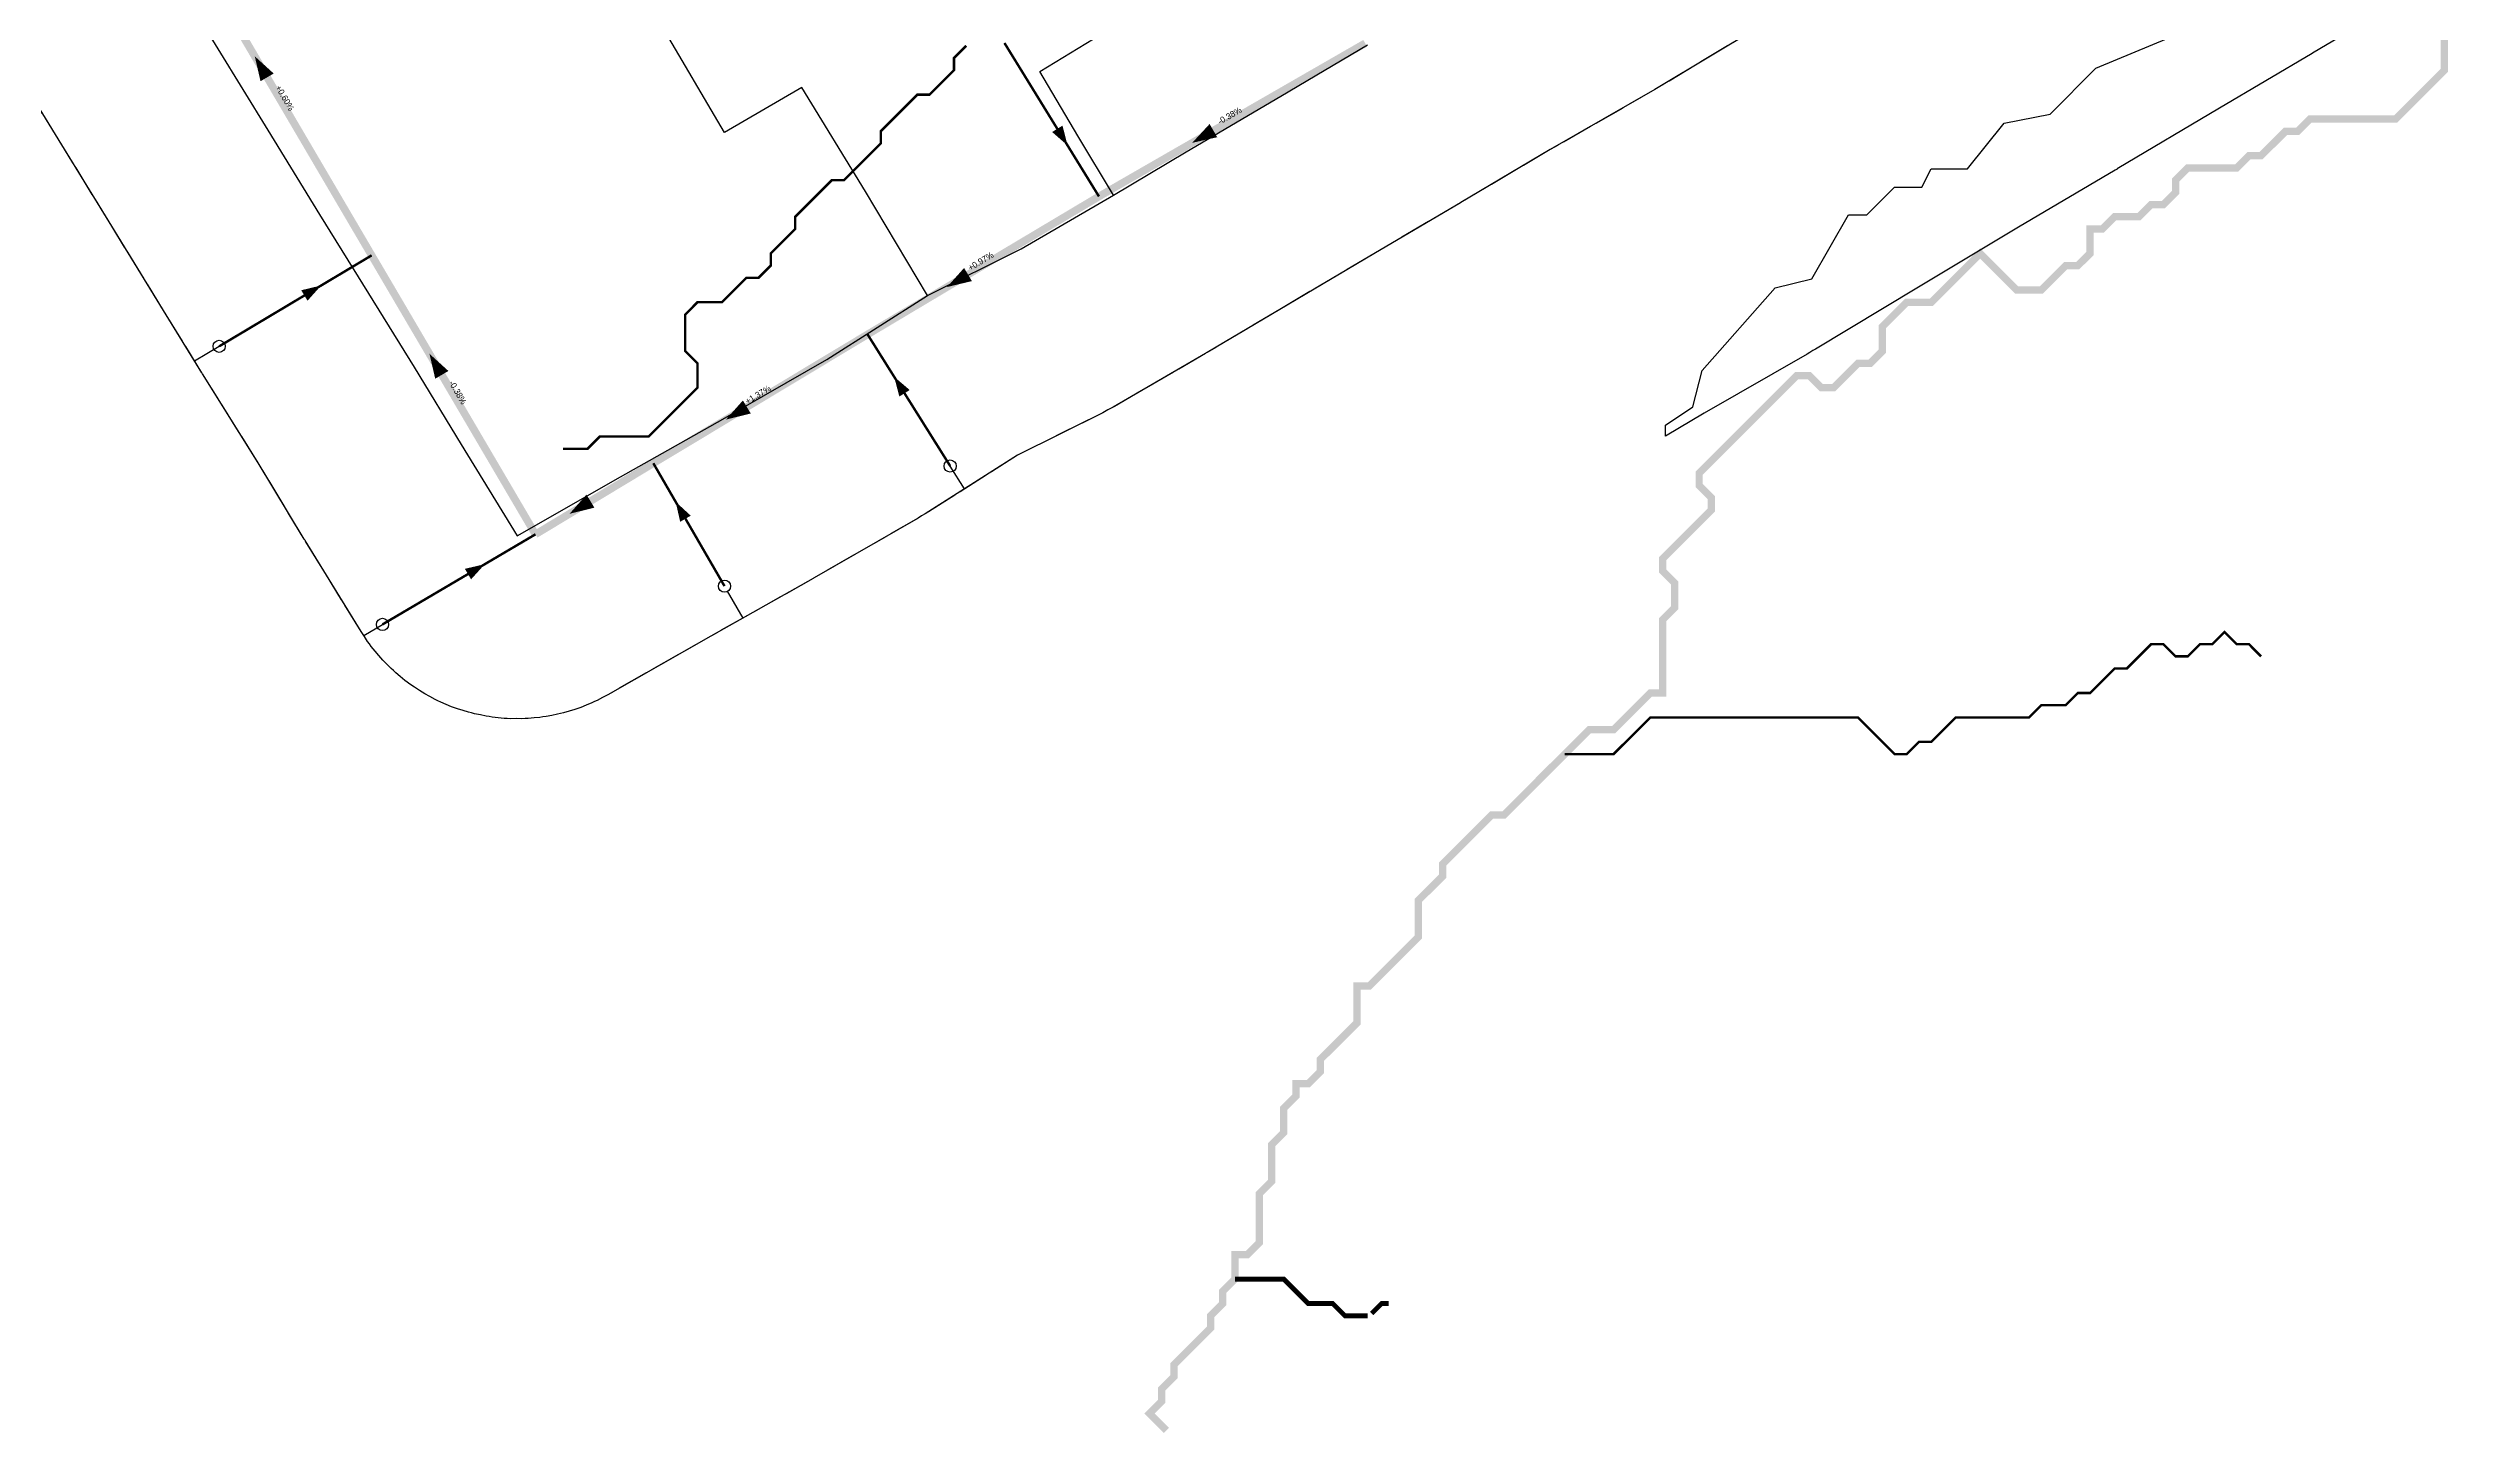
# Model space of a CAD drawing. Header units: metres. Extents: x 441395 to 476894, y 2561381 to 2578972.
# Drawn here: x 445701 to 446488, y 2565486 to 2565940 of the extents above; entities that cross this region are included whole.
import ezdxf
from ezdxf.enums import TextEntityAlignment as Align

# ---------------------------------------------------------------- set-up
doc = ezdxf.new("R2010")
doc.units = ezdxf.units.M
doc.header["$LTSCALE"] = 8
doc.linetypes.add('DASHDOT', pattern=[3.556, 2.54, -0.508, 0, -0.508])
doc.linetypes.add('DASHED', pattern=[1.524, 1.27, -0.254])
for name, color, linetype in [('A_ARROWS', 7, 'Continuous'), ('A_BUILT_2006', 252, 'Continuous'), ('A_CATCHMENTS', 7, 'Continuous'), ('A_ENVELOPE', 3, 'Continuous'), ('A_GRADIENT', 8, 'Continuous'), ('A_HEAD_GAP', 8, 'Continuous'), ('A_HEADS', 8, 'Continuous'), ('A_LATERAL', 7, 'Continuous'), ('A_STREAMS', 5, 'Continuous'), ('A_SUBMAIN', 7, 'Continuous'), ('A_WADI', 4, 'Continuous')]:
    doc.layers.add(name, color=color, linetype=linetype)

msp = doc.modelspace()

# ---------------------------------------------------------------- linework, layer by layer
at = {"layer": 'A_ARROWS', "color": 1}
for points in [[(445769.19, 2565937.15), (445775.39, 2565931.52), (445771.08, 2565928.99)], [(446035.45, 2565907.94), (446030.4, 2565912.34), (446033.8, 2565914.43)], [(446076.29, 2565908.81), (446081.98, 2565914.97), (446084.48, 2565910.64)], [(445790.94, 2565862.05), (445786.47, 2565857.05), (445784.42, 2565860.48)], [(445995.96, 2565861.54), (446001.55, 2565867.78), (446004.12, 2565863.49)], [(445826.42, 2565839.66), (445832.63, 2565834.03), (445828.31, 2565831.5)], [(445978.64, 2565832.15), (445983.73, 2565827.79), (445980.35, 2565825.66)], [(445923.54, 2565818.11), (445929.1, 2565824.38), (445931.68, 2565820.09)], [(445872.31, 2565787.24), (445877.86, 2565793.51), (445880.45, 2565789.23)], [(445907.07, 2565791.16), (445912.01, 2565786.62), (445908.55, 2565784.62)], [(445844.55, 2565770.72), (445840.05, 2565765.75), (445838.02, 2565769.19)]]:
    msp.add_solid(points, dxfattribs=at)
at = {"layer": 'A_BUILT_2006', "color": 252}
for points in [[(445737.19, 2565971.95), (445757.08, 2565939.58)], [(445923.06, 2565912.15), (445902.65, 2565946.91)], [(445757.08, 2565939.58), (445773.46, 2565912.93)], [(446026.39, 2565932.13), (446046.45, 2565944.4)], [(446105.28, 2565924.13), (446133.76, 2565940.88)], [(446038.86, 2565911.11), (446026.39, 2565932.13)], [(445948.43, 2565926.95), (445923.06, 2565912.15)], [(445969.23, 2565892.87), (445948.43, 2565926.95)], [(446074.33, 2565905.81), (446105.28, 2565924.13)], [(445773.46, 2565912.93), (445790.45, 2565885.28)], [(446050.49, 2565891.63), (446038.86, 2565911.11)], [(446050.49, 2565891.63), (446074.33, 2565905.81)], [(445989.55, 2565858.73), (445969.23, 2565892.87)], [(446020.24, 2565874.04), (446050.49, 2565891.63)], [(445790.45, 2565885.28), (445803.02, 2565864.84)], [(445989.55, 2565858.73), (446020.24, 2565874.04)], [(445803.02, 2565864.84), (445821.44, 2565835.26)], [(445956.64, 2565837.83), (445989.55, 2565858.73)], [(445922.56, 2565818.27), (445956.64, 2565837.83)], [(445821.44, 2565835.26), (445836.77, 2565809.89)], [(445889, 2565799.31), (445922.56, 2565818.27)], [(445836.77, 2565809.89), (445855.13, 2565780.03)], [(445855.13, 2565780.03), (445889, 2565799.31)]]:
    msp.add_lwpolyline(points, dxfattribs=at)
at = {"layer": 'A_CATCHMENTS', "color": 1, "linetype": 'DASHED'}
msp.add_lwpolyline([(446262.1, 2565946.86), (446228.94, 2565926.9), (446228.4, 2565926.61), (446227.89, 2565926.28), (446193.59, 2565906.56), (446164.32, 2565889.24), (446164.25, 2565889.21), (446164.19, 2565889.16), (446135.77, 2565872.45), (446104.94, 2565854.21), (446081.17, 2565840.07), (446080.9, 2565839.93), (446080.65, 2565839.76), (446050.4, 2565822.17), (446048.7, 2565821.29), (446047.03, 2565820.35), (446019.1, 2565806.42), (445988.8, 2565787.18), (445987.64, 2565786.51), (445986.5, 2565785.79), (445952.43, 2565766.23), (445952.25, 2565766.14), (445952.07, 2565766.03), (445918.6, 2565747.12), (445884.82, 2565727.89), (445883.09, 2565727.02), (445881.4, 2565726.08), (445880.47, 2565725.69), (445879.56, 2565725.23), (445877.76, 2565724.53), (445875.99, 2565723.77), (445875.02, 2565723.46), (445874.08, 2565723.1), (445872.21, 2565722.58), (445870.37, 2565722), (445869.38, 2565721.79), (445868.4, 2565721.52), (445866.5, 2565721.18), (445864.61, 2565720.78), (445863.6, 2565720.67), (445862.61, 2565720.5), (445860.68, 2565720.35), (445858.76, 2565720.14), (445857.74, 2565720.13), (445856.73, 2565720.05), (445854.8, 2565720.09), (445852.87, 2565720.07), (445851.86, 2565720.16), (445850.85, 2565720.18), (445848.93, 2565720.41), (445847, 2565720.58), (445846.01, 2565720.77), (445845, 2565720.89), (445843.12, 2565721.31), (445841.22, 2565721.66), (445840.24, 2565721.95), (445839.25, 2565722.17), (445837.42, 2565722.77), (445835.56, 2565723.31), (445834.62, 2565723.69), (445833.66, 2565724), (445831.89, 2565724.78), (445830.1, 2565725.5), (445829.2, 2565725.97), (445828.27, 2565726.38), (445826.59, 2565727.32), (445824.87, 2565728.22), (445824.02, 2565728.77), (445823.14, 2565729.27), (445821.56, 2565730.38), (445819.94, 2565731.43), (445819.15, 2565732.06), (445818.32, 2565732.65), (445816.85, 2565733.91), (445815.35, 2565735.11), (445814.62, 2565735.82), (445813.85, 2565736.48), (445812.52, 2565737.88), (445811.14, 2565739.23), (445810.48, 2565740.01), (445809.78, 2565740.74), (445808.59, 2565742.26), (445807.35, 2565743.74), (445806.78, 2565744.57), (445806.15, 2565745.37), (445805.11, 2565747), (445804.02, 2565748.6), (445785.66, 2565778.46), (445785.54, 2565778.67), (445785.41, 2565778.86), (445770.29, 2565803.89), (445752.09, 2565833.11), (445752, 2565833.27), (445751.9, 2565833.42), (445739.33, 2565853.87), (445739.33, 2565853.87), (445739.33, 2565853.87), (445722.34, 2565881.52), (445705.96, 2565908.17), (445705.96, 2565908.17), (445705.96, 2565908.17), (445686.07, 2565940.54)], dxfattribs=at)
at = {"layer": 'A_ENVELOPE', "color": 3}
msp.add_lwpolyline([(446262.1, 2565946.86), (446228.94, 2565926.9), (446228.4, 2565926.61), (446227.89, 2565926.28), (446193.59, 2565906.56), (446164.32, 2565889.24), (446164.25, 2565889.21), (446164.19, 2565889.16), (446135.77, 2565872.45), (446104.94, 2565854.21), (446081.17, 2565840.07), (446080.9, 2565839.93), (446080.65, 2565839.76), (446050.4, 2565822.17), (446048.7, 2565821.29), (446047.03, 2565820.35), (446019.1, 2565806.42), (445988.8, 2565787.18), (445987.64, 2565786.51), (445986.5, 2565785.79), (445952.43, 2565766.23), (445952.25, 2565766.14), (445952.07, 2565766.03), (445918.6, 2565747.12), (445884.82, 2565727.89), (445883.09, 2565727.02), (445881.4, 2565726.08), (445880.47, 2565725.69), (445879.56, 2565725.23), (445877.76, 2565724.53), (445875.99, 2565723.77), (445875.02, 2565723.46), (445874.08, 2565723.1), (445872.21, 2565722.58), (445870.37, 2565722), (445869.38, 2565721.79), (445868.4, 2565721.52), (445866.5, 2565721.18), (445864.61, 2565720.78), (445863.6, 2565720.67), (445862.61, 2565720.5), (445860.68, 2565720.35), (445858.76, 2565720.14), (445857.74, 2565720.13), (445856.73, 2565720.05), (445854.8, 2565720.09), (445852.87, 2565720.07), (445851.86, 2565720.16), (445850.85, 2565720.18), (445848.93, 2565720.41), (445847, 2565720.58), (445846.01, 2565720.77), (445845, 2565720.89), (445843.12, 2565721.31), (445841.22, 2565721.66), (445840.24, 2565721.95), (445839.25, 2565722.17), (445837.42, 2565722.77), (445835.56, 2565723.31), (445834.62, 2565723.69), (445833.66, 2565724), (445831.89, 2565724.78), (445830.1, 2565725.5), (445829.2, 2565725.97), (445828.27, 2565726.38), (445826.59, 2565727.32), (445824.87, 2565728.22), (445824.02, 2565728.77), (445823.14, 2565729.27), (445821.56, 2565730.38), (445819.94, 2565731.43), (445819.15, 2565732.06), (445818.32, 2565732.65), (445816.85, 2565733.91), (445815.35, 2565735.11), (445814.62, 2565735.82), (445813.85, 2565736.48), (445812.52, 2565737.88), (445811.14, 2565739.23), (445810.48, 2565740.01), (445809.78, 2565740.74), (445808.59, 2565742.26), (445807.35, 2565743.74), (445806.78, 2565744.57), (445806.15, 2565745.37), (445805.11, 2565747), (445804.02, 2565748.6), (445785.66, 2565778.46), (445785.54, 2565778.67), (445785.41, 2565778.86), (445770.29, 2565803.89), (445752.09, 2565833.11), (445752, 2565833.27), (445751.9, 2565833.42), (445739.33, 2565853.87), (445739.33, 2565853.87), (445739.33, 2565853.87), (445722.34, 2565881.52), (445705.96, 2565908.17), (445705.96, 2565908.17), (445705.96, 2565908.17), (445686.07, 2565940.54)], dxfattribs=at)
at = {"layer": 'A_HEAD_GAP', "color": 8, "linetype": 'DASHED'}
for points in [[(445749.5, 2565837.32), (445757.53, 2565842.11)], [(446001.71, 2565795.37), (445997.01, 2565802.88)], [(445929.13, 2565753.07), (445923.07, 2565763.53)], [(445804.87, 2565747.35), (445811.02, 2565750.97)]]:
    msp.add_lwpolyline(points, dxfattribs=at)
at = {"layer": 'A_HEADS', "color": 1}
for centre in [(445757.53, 2565842.11), (445997.01, 2565802.88), (445923.07, 2565763.53), (445811.02, 2565750.97)]:
    msp.add_circle(centre, 2, dxfattribs=at)
at = {"layer": 'A_LATERAL', "color": 1, "linetype": 'DASHDOT', "const_width": 0.8}
for points in [[(446014.78, 2565941.52), (446045.74, 2565891.22)], [(445757.53, 2565842.11), (445807.48, 2565871.92)]]:
    msp.add_lwpolyline(points, dxfattribs=at)
at = {"layer": 'A_LATERAL', "color": 1, "linetype": 'DASHED', "const_width": 0.8}
msp.add_lwpolyline([(445997.01, 2565802.88), (445969.94, 2565846.01)], dxfattribs=at)
at = {"layer": 'A_LATERAL', "color": 1, "const_width": 0.8}
for points in [[(445923.07, 2565763.53), (445899.75, 2565803.8)], [(445811.02, 2565750.97), (445861.15, 2565780.5)]]:
    msp.add_lwpolyline(points, dxfattribs=at)
at = {"layer": 'A_STREAMS', "color": 5}
for points, const_width in [([(446002.26, 2565940.59), (445998.26, 2565936.59), (445998.26, 2565932.59), (445994.26, 2565928.59), (445990.25, 2565924.59), (445986.25, 2565924.59), (445982.25, 2565920.58), (445978.25, 2565916.58), (445974.25, 2565912.58), (445974.25, 2565908.58), (445970.24, 2565904.58), (445966.24, 2565900.58), (445962.24, 2565896.57), (445958.24, 2565896.57), (445954.24, 2565892.57), (445950.24, 2565888.57), (445946.23, 2565884.57), (445946.23, 2565880.57), (445942.23, 2565876.56), (445938.23, 2565872.56), (445938.23, 2565868.56), (445934.23, 2565864.56), (445930.23, 2565864.56), (445926.23, 2565860.56), (445922.22, 2565856.56), (445918.22, 2565856.56), (445914.22, 2565856.56), (445910.22, 2565852.55), (445910.22, 2565848.55), (445910.22, 2565844.55), (445910.22, 2565840.55), (445914.22, 2565836.55), (445914.22, 2565832.54), (445914.22, 2565828.54), (445910.22, 2565824.54), (445906.22, 2565820.54), (445902.22, 2565816.54), (445898.21, 2565812.54), (445894.21, 2565812.54), (445890.21, 2565812.54), (445886.21, 2565812.54), (445882.21, 2565812.54), (445878.2, 2565808.53), (445874.2, 2565808.53), (445870.2, 2565808.53)], 0.8), ([(446486.47, 2565944.59), (446486.47, 2565940.59), (446486.47, 2565936.59), (446486.47, 2565932.59), (446482.47, 2565928.59), (446478.47, 2565924.59), (446474.47, 2565920.58), (446470.46, 2565916.58), (446466.46, 2565916.58), (446462.46, 2565916.58), (446458.46, 2565916.58), (446454.46, 2565916.58), (446450.45, 2565916.58), (446446.45, 2565916.58), (446442.45, 2565916.58), (446438.45, 2565912.58), (446434.45, 2565912.58), (446430.45, 2565908.58), (446426.44, 2565904.58), (446422.44, 2565904.58), (446418.44, 2565900.58), (446414.44, 2565900.58), (446410.44, 2565900.58), (446406.44, 2565900.58), (446402.43, 2565900.58), (446398.43, 2565896.57), (446398.43, 2565892.57), (446394.43, 2565888.57), (446390.43, 2565888.57), (446386.43, 2565884.57), (446382.42, 2565884.57), (446378.42, 2565884.57), (446374.42, 2565880.57), (446370.42, 2565880.57), (446370.42, 2565876.56), (446370.42, 2565872.56), (446366.42, 2565868.56), (446362.42, 2565868.56), (446358.41, 2565864.56), (446354.41, 2565860.56), (446350.41, 2565860.56), (446346.41, 2565860.56), (446342.41, 2565864.56), (446338.41, 2565868.56), (446334.4, 2565872.56), (446330.4, 2565868.56), (446326.4, 2565864.56), (446322.4, 2565860.56), (446318.4, 2565856.56), (446314.4, 2565856.56), (446310.39, 2565856.56), (446306.39, 2565852.55), (446302.39, 2565848.55), (446302.39, 2565844.55), (446302.39, 2565840.55), (446298.39, 2565836.55), (446294.39, 2565836.55), (446290.38, 2565832.54), (446286.38, 2565828.54), (446282.38, 2565828.54), (446278.38, 2565832.54), (446274.38, 2565832.54), (446270.38, 2565828.54), (446266.37, 2565824.54), (446262.37, 2565820.54), (446258.37, 2565816.54), (446254.37, 2565812.54), (446250.37, 2565808.53), (446246.37, 2565804.53), (446242.36, 2565800.53), (446242.36, 2565796.53), (446246.37, 2565792.53), (446246.37, 2565788.53), (446242.36, 2565784.52), (446238.36, 2565780.52), (446234.36, 2565776.52), (446230.36, 2565772.52), (446230.36, 2565768.52), (446234.36, 2565764.51), (446234.36, 2565760.51), (446234.36, 2565756.51), (446230.36, 2565752.51), (446230.36, 2565748.51), (446230.36, 2565744.51), (446230.36, 2565740.5), (446230.36, 2565736.5), (446230.36, 2565732.5), (446230.36, 2565728.5), (446226.36, 2565728.5), (446222.35, 2565724.5), (446218.35, 2565720.5), (446214.35, 2565716.49), (446210.35, 2565716.49), (446206.35, 2565716.49), (446202.35, 2565712.49), (446198.34, 2565708.49)], 2.4), ([(446426.44, 2565740.5), (446422.44, 2565744.51), (446418.44, 2565744.51), (446414.44, 2565748.51), (446410.44, 2565744.51), (446406.44, 2565744.51), (446402.43, 2565740.5), (446398.43, 2565740.5), (446394.43, 2565744.51), (446390.43, 2565744.51), (446386.43, 2565740.5), (446382.42, 2565736.5), (446378.42, 2565736.5), (446374.42, 2565732.5), (446370.42, 2565728.5), (446366.42, 2565728.5), (446362.42, 2565724.5), (446358.41, 2565724.5), (446354.41, 2565724.5), (446350.41, 2565720.5), (446346.41, 2565720.5), (446342.41, 2565720.5), (446338.41, 2565720.5), (446334.4, 2565720.5), (446330.4, 2565720.5), (446326.4, 2565720.5), (446322.4, 2565716.49), (446318.4, 2565712.49), (446314.4, 2565712.49), (446310.39, 2565708.49), (446306.39, 2565708.49), (446302.39, 2565712.49), (446298.39, 2565716.49), (446294.39, 2565720.5), (446290.38, 2565720.5), (446286.38, 2565720.5), (446282.38, 2565720.5), (446278.38, 2565720.5), (446274.38, 2565720.5), (446270.38, 2565720.5), (446266.37, 2565720.5), (446262.37, 2565720.5), (446258.37, 2565720.5), (446254.37, 2565720.5), (446250.37, 2565720.5), (446246.37, 2565720.5), (446242.36, 2565720.5), (446238.36, 2565720.5), (446234.36, 2565720.5), (446230.36, 2565720.5), (446226.36, 2565720.5), (446222.35, 2565716.49), (446218.35, 2565712.49), (446214.35, 2565708.49), (446210.35, 2565708.49), (446206.35, 2565708.49), (446202.35, 2565708.49), (446198.34, 2565708.49)], 0.8), ([(446198.34, 2565708.49), (446194.34, 2565704.49), (446190.34, 2565700.49), (446186.34, 2565696.48), (446182.34, 2565692.48), (446178.34, 2565688.48), (446174.33, 2565688.48), (446170.33, 2565684.48), (446166.33, 2565680.48), (446162.33, 2565676.48), (446158.33, 2565672.47), (446158.33, 2565668.47), (446154.33, 2565664.47), (446150.32, 2565660.47), (446150.32, 2565656.47), (446150.32, 2565652.46), (446150.32, 2565648.46), (446146.32, 2565644.46), (446142.32, 2565640.46), (446138.32, 2565636.46), (446134.32, 2565632.46), (446130.31, 2565632.46), (446130.31, 2565628.45), (446130.31, 2565624.45), (446130.31, 2565620.45), (446126.31, 2565616.45), (446122.31, 2565612.45), (446118.31, 2565608.45), (446118.31, 2565604.44), (446114.31, 2565600.44), (446110.31, 2565600.44), (446110.31, 2565596.44), (446106.3, 2565592.44), (446106.3, 2565588.44), (446106.3, 2565584.43), (446102.3, 2565580.43), (446102.3, 2565576.43), (446102.3, 2565572.43), (446102.3, 2565568.43), (446098.3, 2565564.43), (446098.3, 2565560.42), (446098.3, 2565556.42), (446098.3, 2565552.42), (446098.3, 2565548.42), (446094.3, 2565544.42), (446090.3, 2565544.42), (446090.3, 2565540.41), (446090.3, 2565536.41)], 2.4), ([(446090.3, 2565536.41), (446086.3, 2565532.41), (446086.3, 2565528.41), (446082.29, 2565524.41), (446082.29, 2565520.41), (446078.29, 2565516.4), (446074.29, 2565512.4), (446070.29, 2565508.4), (446070.29, 2565504.4), (446066.29, 2565500.4), (446066.29, 2565496.4), (446062.29, 2565492.39), (446066.29, 2565488.39), (446067.82, 2565486.86)], 2.4), ([(446133.77, 2565524.41), (446130.31, 2565524.41), (446126.31, 2565524.41), (446122.31, 2565528.41), (446118.31, 2565528.41), (446114.31, 2565528.41), (446110.31, 2565532.41), (446106.3, 2565536.41), (446102.3, 2565536.41), (446098.3, 2565536.41), (446094.3, 2565536.41), (446090.3, 2565536.41)], 1.6), ([(446140.62, 2565528.41), (446138.32, 2565528.41), (446135.06, 2565525.15)], 1.6)]:
    msp.add_lwpolyline(points, dxfattribs=dict(at, const_width=const_width))
at = {"layer": 'A_SUBMAIN', "color": 1, "const_width": 2.5}
for points in [[(445807.48, 2565871.92), (445747.88, 2565973.46)], [(446045.74, 2565891.22), (445969.94, 2565846.01)], [(445969.94, 2565846.01), (445899.75, 2565803.8)]]:
    msp.add_lwpolyline(points, dxfattribs=at)
at = {"layer": 'A_SUBMAIN', "color": 1, "linetype": 'DASHDOT', "const_width": 2.5}
for points in [[(446132.96, 2565941.43), (446045.74, 2565891.22)], [(445861.15, 2565780.5), (445807.48, 2565871.92)]]:
    msp.add_lwpolyline(points, dxfattribs=at)
at = {"layer": 'A_SUBMAIN', "color": 1, "linetype": 'DASHED', "const_width": 2.5}
msp.add_lwpolyline([(445899.75, 2565803.8), (445861.15, 2565780.5)], dxfattribs=at)
at = {"layer": 'A_WADI', "color": 4}
msp.add_lwpolyline([(446452.38, 2565943.56), (446443.32, 2565938.19), (446443.2, 2565938.12), (446412.8, 2565920.14), (446379.34, 2565900.24), (446379.13, 2565900.11), (446378.88, 2565899.96), (446378.67, 2565899.84), (446346.98, 2565881.2), (446313.65, 2565861.17), (446280.52, 2565841.22), (446279.65, 2565840.71), (446278.6, 2565840.09), (446277.73, 2565839.58), (446243.97, 2565820.18), (446231.31, 2565812.69), (446231.31, 2565816.24), (446231.31, 2565816.24), (446240.31, 2565822.24), (446243.31, 2565834.24), (446267.31, 2565861.24), (446279.31, 2565864.24), (446291.31, 2565885.24), (446297.31, 2565885.24), (446306.31, 2565894.24), (446315.31, 2565894.24), (446318.31, 2565900.24), (446330.31, 2565900.24), (446342.31, 2565915.24), (446357.31, 2565918.24), (446372.31, 2565933.24), (446408.31, 2565948.24)], dxfattribs=at)

# ---------------------------------------------------------------- texts
at = {"layer": 'A_GRADIENT', "color": 1}
for s, rotation, p in [('+0.60%', 300.41485, (445777.68, 2565922.69)), ('-0.38%', 29.92597, (446089.35, 2565916.33)), ('+0.97%', 30.81145, (446007.84, 2565868.62)), ('-0.38%', 300.41485, (445834.32, 2565826.21)), ('+1.37%', 31.02179, (445934.84, 2565824.91))]:
    msp.add_text(s, height=2, rotation=rotation, dxfattribs=at).set_placement(p, align=Align.BOTTOM_CENTER)

doc.saveas('drawing.dxf')
